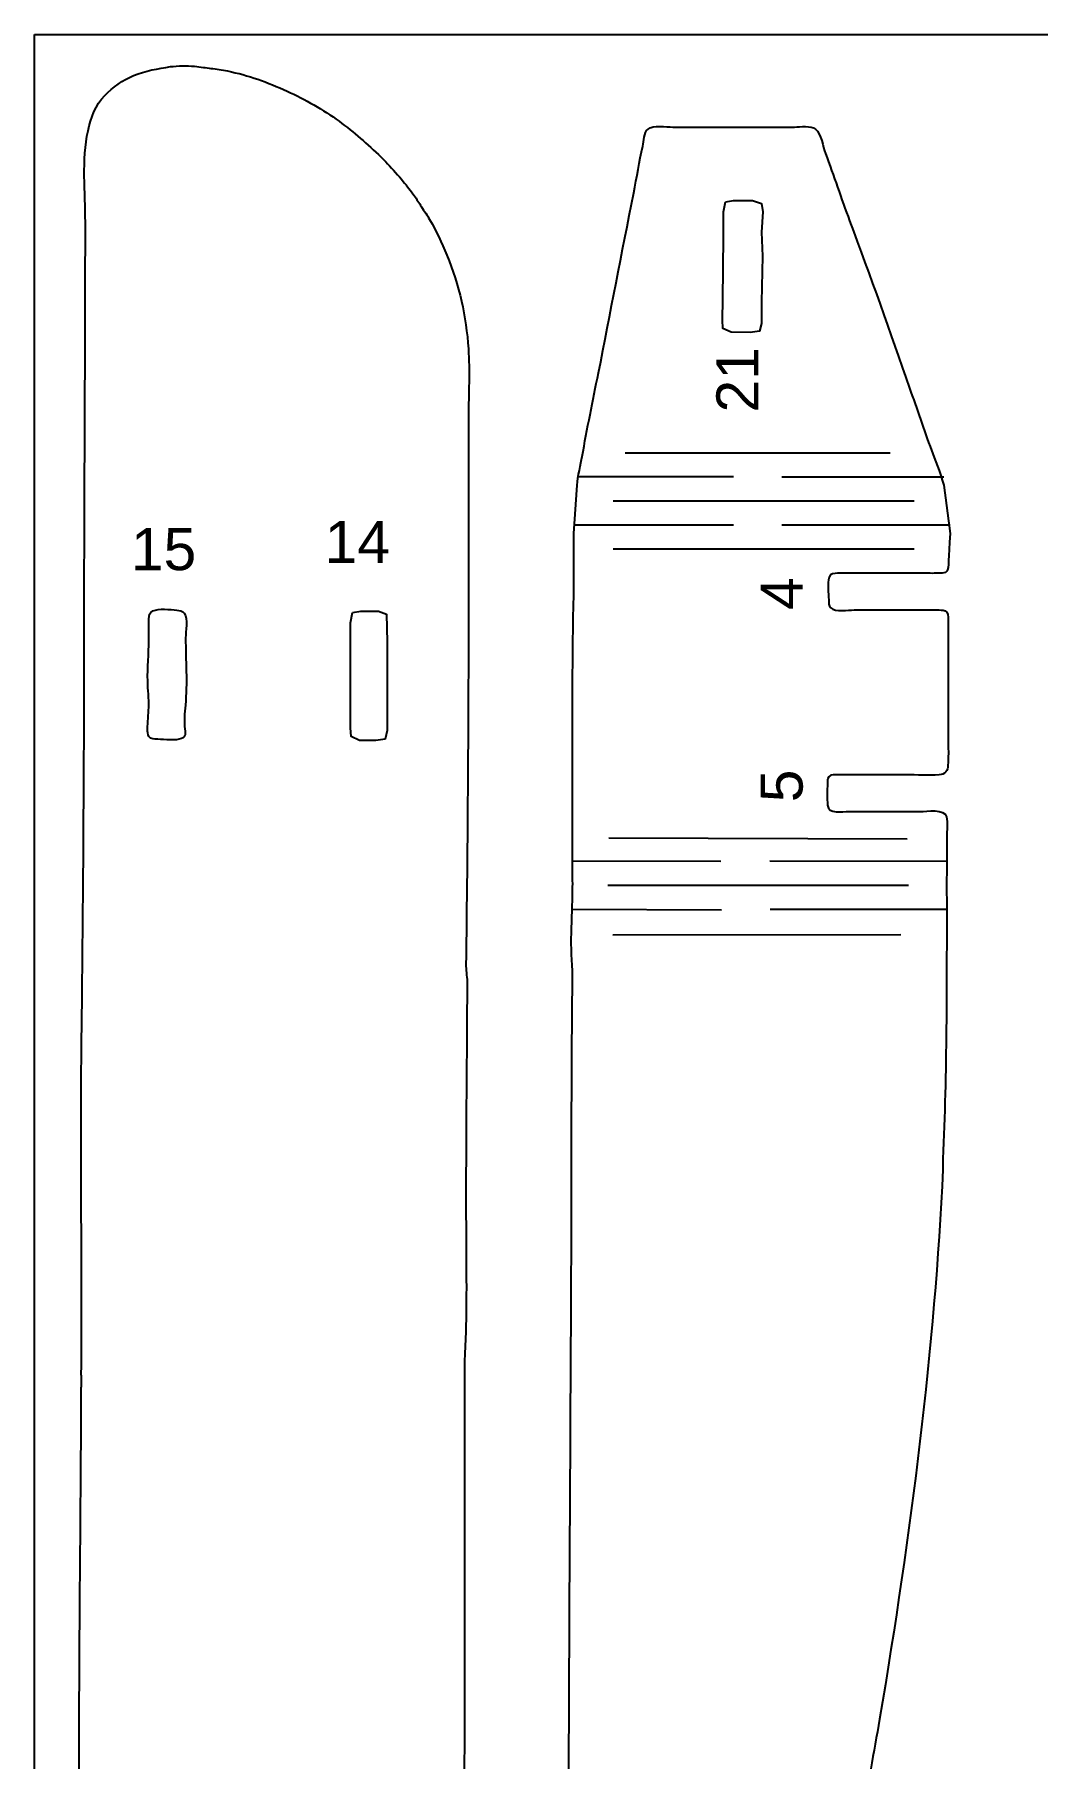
# Model space of a CAD drawing. Header units: millimetres. Extents: x -43 to 337, y -64 to 172.
# Drawn here: x 153.1 to 236.4, y 28.7 to 172.1 of the extents above; entities that cross this region are included whole.
import ezdxf
from ezdxf.enums import TextEntityAlignment as Align

# ---------------------------------------------------------------- set-up
doc = ezdxf.new("R2010")
doc.units = ezdxf.units.MM
for name, color, linetype, true_color in [('Cut', 7, 'Continuous', 0xffffff), ('Stege', 5, 'Continuous', 0x0000ff), ('Text', 1, 'Continuous', 0xff0000)]:
    doc.layers.add(name, color=color, linetype=linetype, true_color=true_color)
doc.styles.add('textstyle15', font='')
doc.styles.add('textstyle16', font='')
doc.styles.add('textstyle17', font='')
doc.styles.add('textstyle18', font='')
doc.styles.add('textstyle44', font='')
doc.styles.get('textstyle15').set_extended_font_data('Arial')
doc.styles.get('textstyle16').set_extended_font_data('Arial')
doc.styles.get('textstyle17').set_extended_font_data('Arial')
doc.styles.get('textstyle18').set_extended_font_data('Arial')
doc.styles.get('textstyle44').set_extended_font_data('Arial')

msp = doc.modelspace()

# ---------------------------------------------------------------- linework, layer by layer
at = {"layer": 'Cut'}
for p, q in [((153.09, 172.1), (336.87, 172.1)), ((153.09, -61.44), (153.09, 172.1)), ((202.19, 137.32), (224.19, 137.32)), ((211.19, 135.32), (198.19, 135.32)), ((215.19, 135.32), (228.66, 135.31)), ((197.91, 130.61), (198.18, 134.61)), ((228.66, 134.61), (229.18, 130.61)), ((201.19, 133.32), (226.19, 133.32)), ((197.91, 131.32), (211.19, 131.32)), ((215.19, 131.32), (229.19, 131.32)), ((201.19, 129.32), (226.19, 129.32)), ((200.82, 105.28), (225.62, 105.2)), ((210.14, 103.32), (197.73, 103.36)), ((214.19, 103.37), (228.9, 103.36)), ((200.73, 101.36), (225.73, 101.36)), ((197.75, 99.36), (210.19, 99.3)), ((214.24, 99.35), (228.9, 99.36)), ((201.16, 97.22), (225.08, 97.26))]:
    msp.add_line(p, q, dxfattribs=at)
for points in [[(206.13, 164.4), (211.72, 164.4), (216.25, 164.4)], [(189.16, 140.37), (189.16, 125.82)], [(227.01, 127.29), (221.42, 127.29)], [(221.21, 124.24), (226.58, 124.24)], [(229.01, 120.86), (229.01, 114.33)], [(220.79, 107.48), (226.69, 107.48)], [(188.84, 56.77), (188.84, 38.53)]]:
    msp.add_lwpolyline(points, dxfattribs=at)
for points in [[(210.52, 158.18), (211.19, 158.29), (212.77, 158.29), (213.51, 158.04), (213.62, 157.34), (213.52, 155.65), (213.59, 153.65), (213.51, 149.85), (213.51, 148.06), (213.34, 147.43), (212.56, 147.32), (210.98, 147.33), (210.31, 147.66), (210.28, 148.38), (210.3, 150.06), (210.35, 155.23), (210.35, 157.34)], [(179.53, 124.02), (180.2, 124.13), (181.68, 124.13), (182.35, 123.89), (182.41, 121.6), (182.41, 116.23), (182.41, 114.22), (182.24, 113.49), (181.46, 113.38), (180.73, 113.38), (180.09, 113.39), (179.42, 113.73), (179.36, 114.43), (179.36, 115.8), (179.36, 120.97), (179.36, 123.18)]]:
    msp.add_lwpolyline(points, close=True, dxfattribs=at)
for points in [[(161.33, 168.68), (162.31, 169.08), (163.34, 169.27), (164.39, 169.42)], [(164.39, 169.42), (165.02, 169.5), (165.75, 169.5), (166.39, 169.45)], [(166.39, 169.45), (166.65, 169.43), (166.88, 169.39), (167.13, 169.36)], [(167.13, 169.36), (167.34, 169.34), (167.55, 169.31), (167.76, 169.28)], [(167.76, 169.28), (168.2, 169.22), (168.69, 169.15), (169.13, 169.06)], [(158.94, 167.02), (159.6, 167.71), (160.43, 168.31), (161.33, 168.68)], [(169.13, 169.06), (170.85, 168.72), (172.5, 168.11), (174.09, 167.39)], [(157.54, 164.09), (157.77, 165.16), (158.16, 166.22), (158.94, 167.02)], [(174.09, 167.39), (175.6, 166.69), (177.07, 165.87), (178.41, 164.88)], [(178.41, 164.88), (179.65, 163.96), (180.75, 162.99), (181.88, 161.93)], [(157.32, 156.5), (157.32, 158.96), (157.01, 161.67), (157.54, 164.09)], [(203.64, 162.82), (203.73, 163.24), (203.74, 163.93), (204.08, 164.23)], [(204.08, 164.23), (204.5, 164.61), (205.6, 164.4), (206.13, 164.4)], [(216.25, 164.4), (216.74, 164.4), (217.61, 164.56), (218, 164.23)], [(218, 164.23), (218.49, 163.82), (218.61, 162.77), (218.83, 162.19)], [(202.89, 158.92), (203.15, 160.22), (203.35, 161.53), (203.64, 162.82)], [(218.83, 162.19), (219.52, 160.34), (220.14, 158.46), (220.83, 156.6)], [(181.88, 161.93), (182.08, 161.74), (182.24, 161.55), (182.43, 161.34)], [(182.43, 161.34), (182.86, 160.88), (183.33, 160.37), (183.74, 159.87)], [(183.74, 159.87), (184.05, 159.48), (184.35, 159.11), (184.64, 158.71)], [(184.64, 158.71), (184.86, 158.4), (185.05, 158.08), (185.26, 157.76)], [(185.26, 157.76), (185.49, 157.41), (185.72, 157.08), (185.93, 156.71)], [(199.96, 143.95), (200.95, 148.93), (201.89, 153.93), (202.89, 158.92)], [(157.22, 119.92), (157.22, 132.12), (157.32, 144.31), (157.32, 156.5)], [(185.93, 156.71), (186.48, 155.76), (186.92, 154.77), (187.35, 153.75)], [(220.83, 156.6), (222.56, 151.99), (224.2, 147.34), (225.82, 142.69)], [(187.35, 153.75), (188.41, 151.27), (188.97, 148.64), (189.15, 145.95)], [(189.15, 145.95), (189.28, 144.11), (189.16, 142.22), (189.16, 140.37)], [(198.6, 136.99), (199.02, 139.32), (199.49, 141.63), (199.96, 143.95)], [(225.82, 142.69), (226.42, 140.96), (227.01, 139.23), (227.63, 137.52)], [(198.18, 134.61), (198.25, 135.33), (198.49, 136.39), (198.6, 136.99)], [(227.63, 137.52), (227.91, 136.77), (228.35, 135.74), (228.66, 134.61)], [(197.91, 125.5), (197.95, 127.4), (197.91, 129.3), (197.91, 130.61)], [(229.18, 130.61), (229.01, 128.5), (229.13, 127.75), (228.9, 127.46)], [(219.13, 126.96), (218.97, 126.42), (219.09, 125.65), (219.1, 125.08)], [(219.84, 127.29), (219.55, 127.29), (219.23, 127.29), (219.13, 126.96)], [(221.42, 127.29), (220.89, 127.29), (220.36, 127.3), (219.84, 127.29)], [(228.37, 127.3), (227.93, 127.28), (227.46, 127.29), (227.01, 127.29)], [(228.9, 127.46), (228.77, 127.3), (228.56, 127.3), (228.37, 127.3)], [(189.16, 125.82), (189.16, 115.44), (189.08, 105), (188.95, 94.62)], [(197.8, 110.32), (197.8, 115.38), (197.78, 120.45), (197.91, 125.5)], [(219.1, 125.08), (219.1, 124.85), (219.09, 124.58), (219.27, 124.41)], [(162.6, 121.71), (162.6, 122.3), (162.57, 122.91), (162.6, 123.5)], [(162.6, 123.5), (162.61, 123.78), (162.65, 124.03), (162.93, 124.16)], [(162.93, 124.16), (163.43, 124.39), (164.37, 124.28), (164.91, 124.23)], [(164.91, 124.23), (165.14, 124.21), (165.4, 124.17), (165.54, 123.97)], [(165.54, 123.97), (165.86, 123.53), (165.65, 122.45), (165.65, 121.92)], [(219.27, 124.41), (219.64, 124.04), (220.72, 124.24), (221.21, 124.24)], [(226.58, 124.24), (227.14, 124.24), (227.71, 124.25), (228.27, 124.24)], [(228.27, 124.24), (228.48, 124.23), (228.75, 124.25), (228.9, 124.07)], [(228.9, 124.07), (229.07, 123.85), (229.01, 123.45), (229.01, 123.18)], [(165.65, 121.92), (165.65, 120.08), (165.81, 118.16), (165.63, 116.33)], [(229.01, 123.18), (229.01, 122.41), (229.01, 121.64), (229.01, 120.86)], [(162.5, 118.33), (162.47, 119.45), (162.6, 120.59), (162.6, 121.71)], [(157.01, 88.61), (157.13, 99.03), (157.22, 109.49), (157.22, 119.92)], [(162.59, 116.12), (162.62, 116.87), (162.51, 117.59), (162.5, 118.33)], [(165.63, 116.33), (165.57, 115.7), (165.52, 114.94), (165.59, 114.33)], [(162.49, 114.33), (162.48, 114.88), (162.57, 115.56), (162.59, 116.12)], [(162.6, 113.73), (162.48, 113.91), (162.49, 114.12), (162.49, 114.33)], [(163.33, 113.49), (163.07, 113.49), (162.76, 113.49), (162.6, 113.73)], [(165.32, 113.55), (164.84, 113.34), (163.93, 113.47), (163.33, 113.49)], [(165.59, 114.33), (165.63, 114.01), (165.69, 113.71), (165.32, 113.55)], [(229.01, 114.33), (229.01, 113.41), (229.08, 112.14), (229, 111.27)], [(219.94, 110.53), (219.6, 110.53), (219.3, 110.62), (219.1, 110.36)], [(221.21, 110.53), (220.76, 110.53), (220.37, 110.53), (219.94, 110.53)], [(222.05, 110.53), (221.77, 110.53), (221.49, 110.53), (221.21, 110.53)], [(224.37, 110.53), (223.6, 110.53), (222.82, 110.53), (222.05, 110.53)], [(225.53, 110.53), (225.14, 110.53), (224.76, 110.53), (224.37, 110.53)], [(228.27, 110.54), (227.37, 110.46), (226.43, 110.53), (225.53, 110.53)], [(228.84, 110.78), (228.69, 110.6), (228.51, 110.56), (228.27, 110.54)], [(229, 111.27), (228.99, 111.1), (228.97, 110.93), (228.84, 110.78)], [(197.8, 102.63), (197.8, 105.18), (197.8, 107.76), (197.8, 110.32)], [(218.99, 109.8), (218.98, 109.25), (218.95, 108.55), (219, 108.01)], [(219.1, 110.36), (218.98, 110.21), (219, 109.99), (218.99, 109.8)], [(219, 108.01), (219.07, 107.23), (220.21, 107.48), (220.79, 107.48)], [(226.69, 107.48), (227.25, 107.48), (228.74, 107.75), (228.89, 107.05)], [(228.89, 107.05), (229.01, 106.52), (228.9, 105.91), (228.9, 105.37)], [(228.9, 105.37), (228.9, 104.32), (228.91, 103.24), (228.9, 102.21)], [(197.82, 101.47), (197.82, 101.87), (197.8, 102.17), (197.8, 102.63)], [(228.9, 102.21), (228.9, 101.9), (228.89, 101.65), (228.89, 101.36)], [(197.7, 96.93), (197.73, 98.08), (197.8, 99.38), (197.8, 100.52)], [(197.8, 100.52), (197.8, 100.87), (197.82, 101.12), (197.82, 101.47)], [(228.89, 101.36), (228.89, 101.01), (228.9, 100.7), (228.9, 100.31)], [(228.9, 100.31), (228.9, 93.06), (228.91, 85.82), (228.59, 78.59)], [(197.8, 93.35), (197.82, 94.54), (197.68, 95.75), (197.7, 96.93)], [(188.95, 94.62), (188.95, 94.12), (189.06, 93.64), (189.05, 93.14)], [(197.7, 67.73), (197.74, 76.27), (197.7, 84.82), (197.8, 93.35)], [(189.05, 93.14), (189.01, 87.14), (188.95, 81.12), (188.95, 75.11)], [(156.98, 60.61), (157.05, 69.84), (156.9, 79.23), (157.01, 88.61)], [(228.58, 77.71), (227.91, 62.97), (225.93, 47.43), (223.32, 32)], [(188.95, 75.11), (188.95, 71.65), (189.02, 68.12), (188.95, 64.68)], [(197.49, 17.45), (197.49, 34.21), (197.62, 50.98), (197.7, 67.73)], [(188.95, 64.68), (188.93, 63.87), (188.87, 63.06), (188.85, 62.25)], [(188.85, 62.25), (188.8, 60.43), (188.84, 58.6), (188.84, 56.77)], [(156.8, 27.68), (156.8, 38.59), (156.96, 49.55), (156.98, 59.61)], [(188.84, 38.53), (188.84, 28.93), (188.74, 19.29), (188.74, 9.65)], [(223.32, 32), (222.39, 26.48), (221.25, 21), (219.97, 15.55)]]:
    msp.add_open_spline(points, degree=3, dxfattribs=at)
at = {"layer": 'Stege'}
for p, q in [((228.59, 78.59), (228.58, 77.71)), ((156.98, 60.61), (156.98, 59.61))]:
    msp.add_line(p, q, dxfattribs=at)

# ---------------------------------------------------------------- texts
at = {"layer": 'Text'}
for s, style, p in [('21', 'textstyle44', (211.51, 143.38)), ('4', 'textstyle17', (215.18, 125.61)), ('5', 'textstyle18', (215.18, 109.61))]:
    msp.add_text(s, height=3.5, rotation=90, dxfattribs=dict(at, style=style)).set_placement(p, align=Align.MIDDLE_CENTER)
for s, style, p in [('15', 'textstyle15', (163.82, 129.3)), ('14', 'textstyle16', (179.92, 129.9))]:
    msp.add_text(s, height=3.5, dxfattribs=dict(at, style=style)).set_placement(p, align=Align.MIDDLE_CENTER)

doc.saveas('drawing.dxf')
